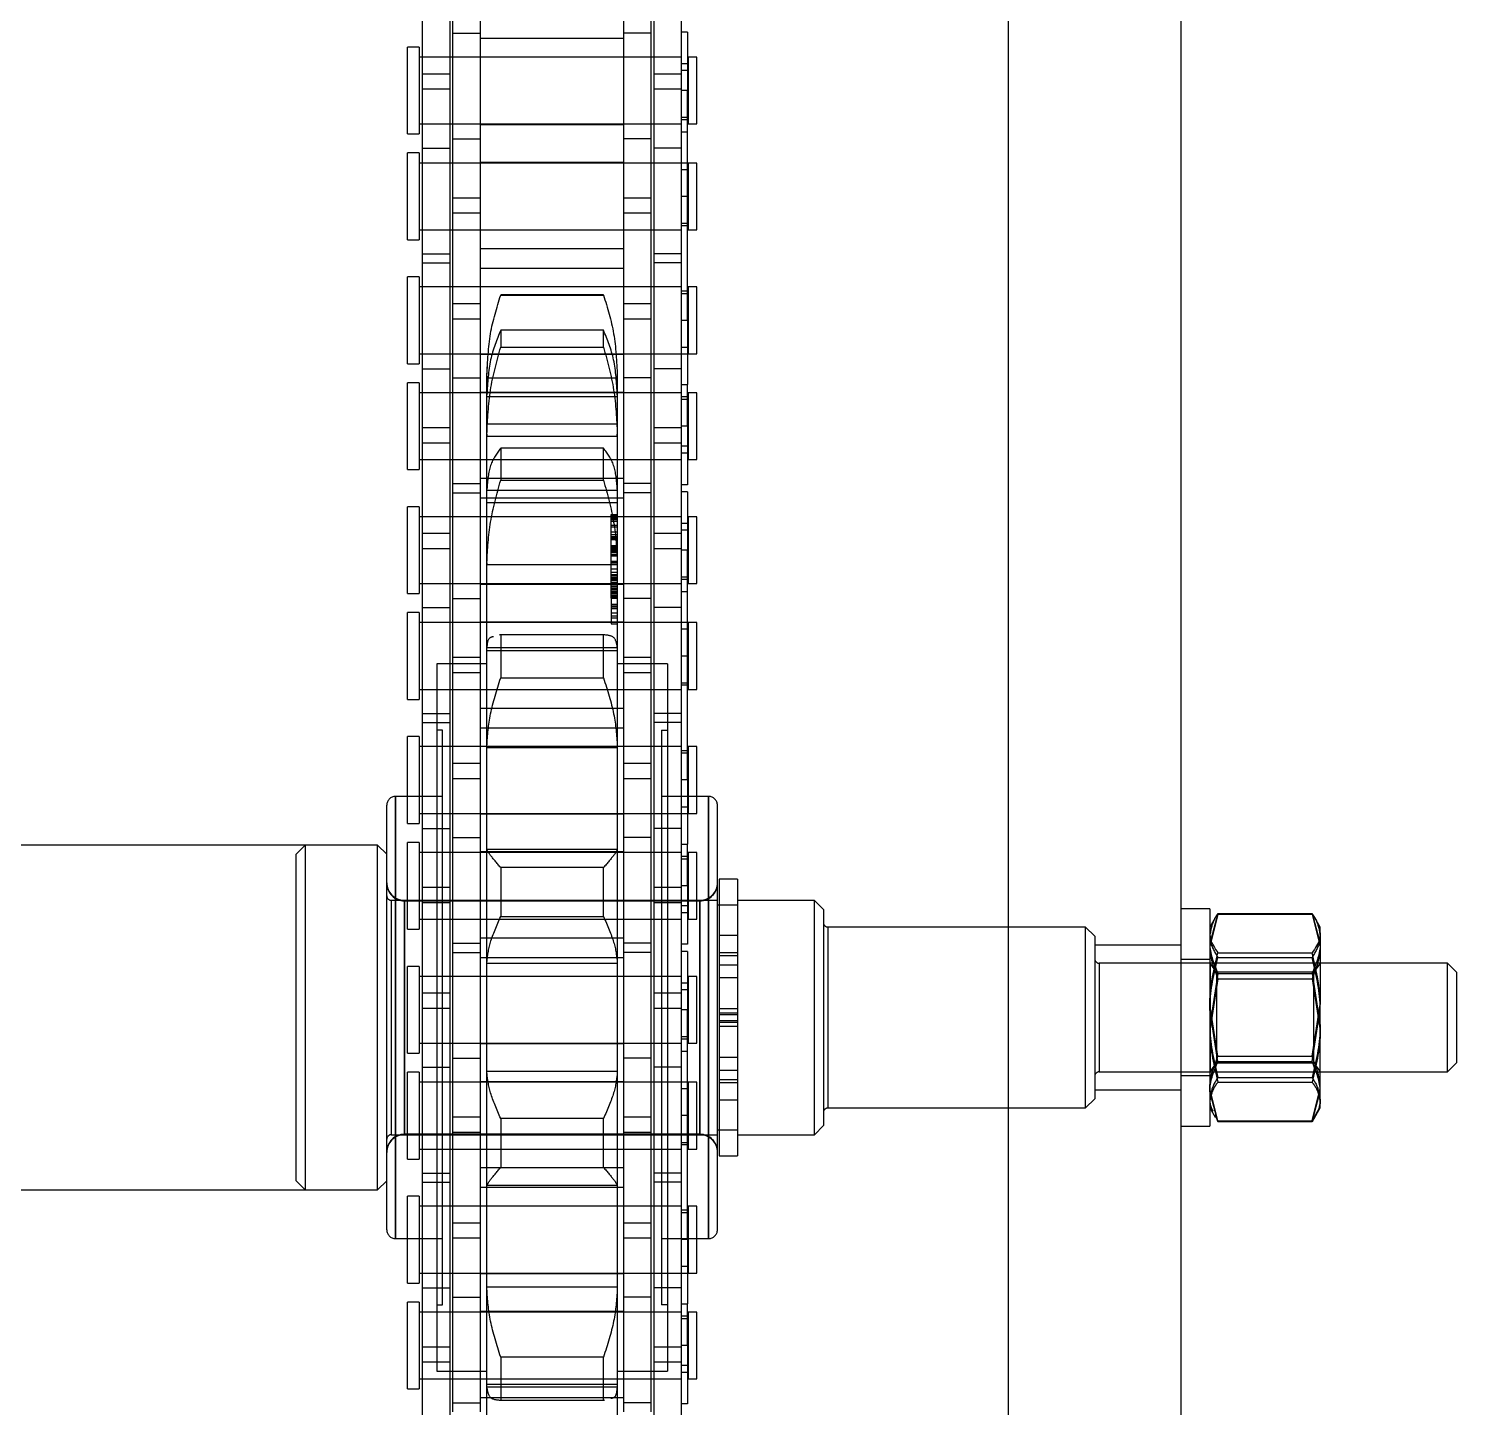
# Model space of a CAD drawing. Header units: metres. Extents: x 0 to 63075, y 0 to 44550.
# Drawn here: x 14120.5 to 14199.5, y 28390.5 to 28466.7 of the extents above; entities that cross this region are included whole.
import ezdxf

# ---------------------------------------------------------------- set-up
doc = ezdxf.new("R2010")
doc.units = ezdxf.units.M
doc.header["$LTSCALE"] = 75
doc.linetypes.add('HIDDEN2', pattern=[4.7625, 3.175, -1.5875])
for name, color, linetype in [('SDM', 7, 'Continuous'), ('SL4', 4, 'Continuous'), ('ST1', 7, 'HIDDEN2')]:
    doc.layers.add(name, color=color, linetype=linetype)

# ---------------------------------------------------------------- blocks, each defined once
blk = doc.blocks.new('A$Cb6dca9d5')
at = {"layer": 'SL4'}
for p, q in [((328.24, 1009.762), (328.24, 2334.737)), ((337.765, 2334.737), (337.765, 1009.762)), ((339.365, 1678.25), (337.765, 1678.25)), ((339.365, 1678.25), (339.365, 1677.821)), ((339.365, 1677.821), (339.365, 1666.25)), ((339.587, 1677.635), (339.365, 1677.25)), ((339.661, 1677.763), (339.587, 1677.635)), ((339.812, 1678.001), (345.018, 1678.001)), ((339.812, 1677.964), (345.018, 1677.964)), ((345.243, 1677.635), (345.169, 1677.763)), ((345.465, 1677.25), (345.243, 1677.635)), ((345.465, 1676.893), (345.465, 1677.25)), ((345.465, 1676.893), (345.465, 1672.964)), ((339.812, 1675.821), (345.018, 1675.821)), ((352.5, 1675.25), (345.465, 1675.25)), ((353, 1674.75), (352.5, 1675.25)), ((352.5, 1669.25), (352.5, 1675.25)), ((353, 1674.75), (353, 1669.75)), ((339.812, 1670.107), (339.365, 1672.964)), ((345.018, 1670.107), (345.465, 1672.964)), ((345.465, 1668.321), (345.465, 1672.964)), ((339.812, 1670.107), (345.018, 1670.107)), ((352.5, 1669.25), (353, 1669.75)), ((345.465, 1669.25), (352.5, 1669.25)), ((339.812, 1666.536), (339.365, 1668.321)), ((345.018, 1666.536), (345.465, 1668.321)), ((345.465, 1667.25), (345.465, 1668.321)), ((339.365, 1667.25), (339.587, 1666.865)), ((339.63, 1666.881), (339.812, 1666.536)), ((345.2, 1666.881), (345.018, 1666.536)), ((345.243, 1666.865), (345.465, 1667.25)), ((337.765, 1666.25), (339.365, 1666.25)), ((339.812, 1666.536), (345.018, 1666.536)), ((339.812, 1666.499), (345.018, 1666.499))]:
    blk.add_line(p, q, dxfattribs=at)
for points, knots in [([(339.812, 1677.964), (339.735, 1677.875), (339.639, 1677.762), (339.606, 1677.645), (339.599, 1677.621)], [0, 0, 0, 0, 0.793753, 1, 1, 1, 1]), ([(345.018, 1677.964), (345.086, 1677.874), (345.348, 1677.525), (345.415, 1677.162), (345.465, 1676.893)], [0, 0, 0, 0, 0.257551, 1, 1, 1, 1]), ([(339.365, 1676.893), (339.372, 1676.795), (339.396, 1676.433), (339.636, 1676.08), (339.812, 1675.821)], [0, 0, 0, 0, 0.268634, 1, 1, 1, 1]), ([(345.465, 1676.893), (345.458, 1676.795), (345.434, 1676.433), (345.194, 1676.08), (345.018, 1675.821)], [0, 0, 0, 0, 0.268634, 1, 1, 1, 1]), ([(339.365, 1672.964), (339.365, 1673.032), (339.372, 1673.997), (339.6, 1674.942), (339.812, 1675.821)], [0, 0, 0, 0, 0.070201, 1, 1, 1, 1]), ([(345.465, 1672.964), (345.465, 1673.032), (345.458, 1673.997), (345.23, 1674.942), (345.018, 1675.821)], [0, 0, 0, 0, 0.070201, 1, 1, 1, 1]), ([(339.365, 1668.321), (339.365, 1668.364), (339.372, 1668.967), (339.6, 1669.558), (339.812, 1670.107)], [0, 0, 0, 0, 0.070201, 1, 1, 1, 1]), ([(345.465, 1668.321), (345.465, 1668.364), (345.458, 1668.967), (345.23, 1669.558), (345.018, 1670.107)], [0, 0, 0, 0, 0.070201, 1, 1, 1, 1])]:
    blk.add_open_spline(points, degree=3, knots=knots, dxfattribs=at)
at = {"layer": 'ST1'}
for p, q in [((328.24, 1009.762), (328.24, 2334.737)), ((333.003, 2334.737), (333.003, 1009.762)), ((297.515, 1726.651), (297.515, 1733.001)), ((299.035, 1726.651), (299.035, 1733.001)), ((306.965, 1726.651), (306.965, 1733.001)), ((308.485, 1726.651), (308.485, 1733.001)), ((295.843, 1720.301), (295.843, 1729.396)), ((297.363, 1720.301), (297.363, 1729.396)), ((308.637, 1720.301), (308.637, 1729.396)), ((310.157, 1720.301), (310.157, 1729.396)), ((297.515, 1726.651), (299.035, 1726.651)), ((297.515, 1717.556), (297.515, 1726.651)), ((299.035, 1717.556), (299.035, 1726.651)), ((308.485, 1726.651), (306.965, 1726.651)), ((306.965, 1717.556), (306.965, 1726.651)), ((308.485, 1717.556), (308.485, 1726.651)), ((310.489, 1726.707), (310.157, 1726.707)), ((310.489, 1726.707), (310.489, 1723.476)), ((295, 1721.078), (295, 1725.875)), ((295.659, 1725.875), (295, 1725.875)), ((295.659, 1725.875), (295.659, 1721.078)), ((299.035, 1726.368), (306.965, 1726.368)), ((310.157, 1725.321), (295.659, 1725.321)), ((297.363, 1725.321), (295.843, 1725.321)), ((299.035, 1725.321), (297.515, 1725.321)), ((306.965, 1725.321), (299.035, 1725.321)), ((308.485, 1725.321), (306.965, 1725.321)), ((310.157, 1725.321), (308.637, 1725.321)), ((310.526, 1725.321), (310.526, 1721.631)), ((311, 1725.321), (310.526, 1725.321)), ((311, 1721.631), (311, 1725.321)), ((295.843, 1724.408), (297.363, 1724.408)), ((308.637, 1724.408), (310.157, 1724.408)), ((310.526, 1724.952), (310.157, 1724.952)), ((310.489, 1724.583), (310.157, 1724.583)), ((297.363, 1723.548), (295.843, 1723.548)), ((310.157, 1723.548), (308.637, 1723.548)), ((310.489, 1723.476), (310.157, 1723.476)), ((310.489, 1710.776), (310.489, 1723.476)), ((310.157, 1722), (310.526, 1722)), ((310.489, 1721.857), (310.157, 1721.857)), ((295, 1721.078), (295.659, 1721.078)), ((295.659, 1721.631), (310.157, 1721.631)), ((295.843, 1721.631), (297.363, 1721.631)), ((297.515, 1721.631), (299.035, 1721.631)), ((299.035, 1721.631), (306.965, 1721.631)), ((306.965, 1721.588), (299.035, 1721.588)), ((306.965, 1721.631), (308.485, 1721.631)), ((308.637, 1721.631), (310.157, 1721.631)), ((310.489, 1721.18), (310.157, 1721.18)), ((310.526, 1721.631), (311, 1721.631)), ((295.843, 1720.301), (297.363, 1720.301)), ((295.843, 1713.951), (295.843, 1720.301)), ((297.363, 1713.951), (297.363, 1720.301)), ((297.515, 1720.803), (299.035, 1720.803)), ((308.485, 1720.803), (306.965, 1720.803)), ((310.157, 1720.301), (308.637, 1720.301)), ((308.637, 1713.951), (308.637, 1720.301)), ((310.157, 1713.951), (310.157, 1720.301)), ((295, 1715.23), (295, 1720.027)), ((295.659, 1720.027), (295, 1720.027)), ((295.659, 1720.027), (295.659, 1715.23)), ((310.157, 1719.473), (295.659, 1719.473)), ((297.363, 1719.473), (295.843, 1719.473)), ((299.035, 1719.473), (297.515, 1719.473)), ((299.035, 1719.516), (306.965, 1719.516)), ((306.965, 1719.473), (299.035, 1719.473)), ((308.485, 1719.473), (306.965, 1719.473)), ((310.489, 1719.473), (308.637, 1719.473)), ((310.526, 1719.473), (310.526, 1715.783)), ((311, 1719.473), (310.526, 1719.473)), ((311, 1715.783), (311, 1719.473)), ((310.526, 1719.104), (310.157, 1719.104)), ((297.515, 1716.696), (297.515, 1717.556)), ((297.515, 1717.556), (299.035, 1717.556)), ((299.035, 1716.696), (299.035, 1717.556)), ((306.965, 1716.696), (306.965, 1717.556)), ((306.965, 1717.556), (308.485, 1717.556)), ((308.485, 1716.696), (308.485, 1717.556)), ((310.489, 1717.628), (310.157, 1717.628)), ((297.515, 1707.601), (297.515, 1716.696)), ((299.035, 1716.696), (297.515, 1716.696)), ((299.035, 1707.601), (299.035, 1716.696)), ((306.965, 1707.601), (306.965, 1716.696)), ((308.485, 1716.696), (306.965, 1716.696)), ((308.485, 1707.601), (308.485, 1716.696)), ((295.659, 1715.783), (310.157, 1715.783)), ((295.843, 1715.783), (297.363, 1715.783)), ((297.515, 1715.783), (299.035, 1715.783)), ((299.035, 1715.783), (306.965, 1715.783)), ((306.965, 1715.783), (308.485, 1715.783)), ((308.637, 1715.783), (310.157, 1715.783)), ((310.157, 1716.152), (310.526, 1716.152)), ((310.489, 1716.009), (310.157, 1716.009)), ((310.526, 1715.783), (311, 1715.783)), ((295, 1715.23), (295.659, 1715.23)), ((306.965, 1714.736), (299.035, 1714.736)), ((295.843, 1714.453), (297.363, 1714.453)), ((295.843, 1713.951), (297.363, 1713.951)), ((295.843, 1704.856), (295.843, 1713.951)), ((297.363, 1704.856), (297.363, 1713.951)), ((310.157, 1714.453), (308.637, 1714.453)), ((310.157, 1713.951), (308.637, 1713.951)), ((308.637, 1704.856), (308.637, 1713.951)), ((310.157, 1704.856), (310.157, 1713.951)), ((295, 1708.378), (295, 1713.175)), ((295.659, 1713.175), (295, 1713.175)), ((295.659, 1713.175), (295.659, 1708.378)), ((299.035, 1713.668), (306.965, 1713.668)), ((310.157, 1712.621), (295.659, 1712.621)), ((297.363, 1712.621), (295.843, 1712.621)), ((299.035, 1712.621), (297.515, 1712.621)), ((306.965, 1712.621), (299.035, 1712.621)), ((308.485, 1712.621), (306.965, 1712.621)), ((310.157, 1712.621), (308.637, 1712.621)), ((310.489, 1712.395), (310.157, 1712.395)), ((310.526, 1712.621), (310.526, 1708.931)), ((311, 1712.621), (310.526, 1712.621)), ((311, 1708.931), (311, 1712.621)), ((297.515, 1711.708), (299.035, 1711.708)), ((300.157, 1712.19), (300.157, 1712.166)), ((305.843, 1712.19), (300.157, 1712.19)), ((300.157, 1712.166), (305.843, 1712.166)), ((305.843, 1712.166), (305.843, 1712.19)), ((306.965, 1711.708), (308.485, 1711.708)), ((310.526, 1712.252), (310.157, 1712.252)), ((299.035, 1710.848), (297.515, 1710.848)), ((308.485, 1710.848), (306.965, 1710.848)), ((310.489, 1710.776), (310.157, 1710.776)), ((310.489, 1710.776), (310.489, 1707.224)), ((300.157, 1710.228), (300.157, 1709.29)), ((305.843, 1710.228), (300.157, 1710.228)), ((305.843, 1709.29), (305.843, 1710.228)), ((300.157, 1709.29), (305.843, 1709.29)), ((310.157, 1709.3), (310.526, 1709.3)), ((295.659, 1708.931), (310.157, 1708.931)), ((295.843, 1708.931), (297.363, 1708.931)), ((297.515, 1708.931), (299.035, 1708.931)), ((299.035, 1708.931), (306.965, 1708.931)), ((306.965, 1708.888), (299.035, 1708.888)), ((306.965, 1708.931), (308.485, 1708.931)), ((308.637, 1708.931), (310.489, 1708.931)), ((310.526, 1708.931), (311, 1708.931)), ((295, 1708.378), (295.659, 1708.378)), ((295.843, 1708.103), (297.363, 1708.103)), ((297.515, 1707.601), (299.035, 1707.601)), ((297.515, 1701.251), (297.515, 1707.601)), ((299.035, 1701.251), (299.035, 1707.601)), ((299.405, 1708.354), (299.395, 1707.857)), ((299.395, 1707.717), (299.395, 1707.857)), ((299.395, 1707.59), (299.395, 1707.717)), ((299.395, 1707.717), (299.395, 1707.59)), ((306.605, 1707.857), (306.605, 1707.717)), ((306.605, 1707.717), (306.605, 1707.59)), ((306.605, 1707.59), (306.605, 1707.717)), ((308.485, 1707.601), (306.965, 1707.601)), ((306.965, 1701.251), (306.965, 1707.601)), ((308.485, 1701.251), (308.485, 1707.601)), ((310.157, 1708.103), (308.637, 1708.103)), ((295, 1702.53), (295, 1707.327)), ((295.659, 1707.327), (295, 1707.327)), ((295.659, 1707.327), (295.659, 1702.53)), ((299.035, 1706.816), (306.965, 1706.816)), ((306.605, 1707.59), (299.395, 1707.59)), ((299.395, 1706.66), (299.395, 1707.59)), ((306.605, 1707.59), (306.605, 1706.66)), ((310.157, 1707.224), (310.489, 1707.224)), ((310.489, 1704.928), (310.489, 1707.224)), ((310.157, 1706.773), (295.659, 1706.773)), ((297.363, 1706.773), (295.843, 1706.773)), ((299.035, 1706.773), (297.515, 1706.773)), ((306.965, 1706.773), (299.035, 1706.773)), ((299.395, 1704.495), (299.395, 1706.66)), ((306.605, 1706.551), (299.395, 1706.551)), ((306.605, 1706.66), (306.605, 1704.495)), ((308.485, 1706.773), (306.965, 1706.773)), ((310.157, 1706.773), (308.637, 1706.773)), ((310.489, 1706.547), (310.157, 1706.547)), ((310.526, 1706.404), (310.157, 1706.404)), ((310.526, 1706.773), (310.526, 1703.083)), ((311, 1706.773), (310.526, 1706.773)), ((311, 1703.083), (311, 1706.773)), ((295.843, 1703.996), (295.843, 1704.856)), ((295.843, 1704.856), (297.363, 1704.856)), ((297.363, 1703.996), (297.363, 1704.856)), ((299.395, 1705.053), (306.605, 1705.053)), ((299.395, 1704.367), (299.395, 1704.495)), ((299.395, 1704.495), (299.395, 1704.367)), ((306.605, 1704.495), (306.605, 1704.367)), ((306.605, 1704.367), (306.605, 1704.495)), ((308.637, 1703.996), (308.637, 1704.856)), ((308.637, 1704.856), (310.157, 1704.856)), ((310.489, 1704.928), (310.157, 1704.928)), ((310.157, 1703.996), (310.157, 1704.856)), ((310.489, 1704.928), (310.489, 1701.697)), ((295.843, 1694.901), (295.843, 1703.996)), ((297.363, 1703.996), (295.843, 1703.996)), ((297.363, 1694.901), (297.363, 1703.996)), ((306.605, 1704.367), (299.395, 1704.367)), ((299.395, 1701.453), (299.395, 1704.367)), ((300.157, 1703.709), (300.157, 1701.946)), ((305.843, 1703.709), (300.157, 1703.709)), ((305.843, 1701.946), (305.843, 1703.709)), ((306.605, 1704.367), (306.605, 1701.453)), ((308.637, 1694.901), (308.637, 1703.996)), ((310.157, 1703.996), (308.637, 1703.996)), ((310.157, 1694.901), (310.157, 1703.996)), ((310.489, 1703.821), (310.157, 1703.821)), ((295.659, 1703.083), (310.157, 1703.083)), ((295.843, 1703.083), (297.363, 1703.083)), ((297.515, 1703.083), (299.035, 1703.083)), ((299.035, 1703.083), (306.965, 1703.083)), ((306.965, 1703.083), (308.485, 1703.083)), ((308.637, 1703.083), (310.157, 1703.083)), ((310.157, 1703.452), (310.526, 1703.452)), ((310.526, 1703.083), (311, 1703.083)), ((295, 1702.53), (295.659, 1702.53)), ((297.515, 1701.753), (299.035, 1701.753)), ((306.965, 1702.036), (299.035, 1702.036)), ((299.395, 1697.385), (299.395, 1701.453)), ((306.605, 1701.375), (299.395, 1701.375)), ((300.157, 1701.946), (305.843, 1701.946)), ((306.605, 1701.453), (306.605, 1697.385)), ((308.485, 1701.753), (306.965, 1701.753)), ((310.489, 1701.697), (310.157, 1701.697)), ((310.489, 1701.307), (310.157, 1701.307)), ((310.489, 1701.307), (310.489, 1698.076)), ((297.515, 1701.251), (299.035, 1701.251)), ((297.515, 1692.156), (297.515, 1701.251)), ((299.035, 1692.156), (299.035, 1701.251)), ((299.035, 1700.968), (306.965, 1700.968)), ((299.395, 1700.706), (306.605, 1700.706)), ((308.485, 1701.251), (306.965, 1701.251)), ((306.965, 1692.156), (306.965, 1701.251)), ((308.485, 1692.156), (308.485, 1701.251)), ((295, 1695.678), (295, 1700.475)), ((295.659, 1700.475), (295, 1700.475)), ((295.659, 1700.475), (295.659, 1695.678)), ((310.157, 1699.921), (295.659, 1699.921)), ((297.363, 1699.921), (295.843, 1699.921)), ((299.035, 1699.921), (297.515, 1699.921)), ((306.965, 1699.921), (299.035, 1699.921)), ((306.27, 1700.019), (306.27, 1700.054)), ((306.27, 1700.054), (306.605, 1700.054)), ((306.27, 1700.039), (306.605, 1700.039)), ((306.27, 1699.812), (306.27, 1700.019)), ((306.27, 1700.019), (306.605, 1700.019)), ((306.27, 1700.009), (306.605, 1700.009)), ((306.27, 1699.892), (306.605, 1699.892)), ((306.27, 1699.854), (306.605, 1699.854)), ((306.27, 1699.776), (306.27, 1699.812)), ((306.27, 1699.812), (306.605, 1699.812)), ((306.27, 1699.776), (306.605, 1699.776)), ((306.27, 1699.451), (306.27, 1699.776)), ((308.485, 1699.921), (306.965, 1699.921)), ((310.157, 1699.921), (308.637, 1699.921)), ((310.526, 1699.921), (310.526, 1696.231)), ((311, 1699.921), (310.526, 1699.921)), ((311, 1696.231), (311, 1699.921)), ((295.843, 1699.008), (297.363, 1699.008)), ((306.27, 1699.685), (306.605, 1699.685)), ((306.27, 1699.367), (306.27, 1699.451)), ((306.27, 1699.451), (306.605, 1699.451)), ((306.27, 1699.085), (306.27, 1699.367)), ((306.27, 1699.367), (306.605, 1699.367)), ((306.27, 1698.237), (306.27, 1699.085)), ((306.27, 1699.085), (306.605, 1699.085)), ((306.27, 1698.948), (306.605, 1698.948)), ((308.637, 1699.008), (310.157, 1699.008)), ((310.526, 1699.552), (310.157, 1699.552)), ((310.489, 1699.183), (310.157, 1699.183)), ((297.363, 1698.148), (295.843, 1698.148)), ((306.27, 1698.827), (306.605, 1698.827)), ((306.27, 1698.779), (306.605, 1698.779)), ((306.27, 1698.741), (306.605, 1698.741)), ((306.27, 1698.695), (306.605, 1698.695)), ((306.27, 1698.668), (306.605, 1698.668)), ((306.27, 1698.333), (306.605, 1698.333)), ((306.27, 1698.31), (306.605, 1698.31)), ((306.27, 1697.847), (306.27, 1698.237)), ((306.27, 1698.237), (306.605, 1698.237)), ((306.27, 1698.23), (306.605, 1698.23)), ((306.27, 1698.209), (306.605, 1698.209)), ((306.27, 1698.192), (306.605, 1698.192)), ((306.27, 1698.137), (306.605, 1698.137)), ((310.157, 1698.148), (308.637, 1698.148)), ((299.395, 1697.269), (299.395, 1697.385)), ((299.395, 1697.385), (299.395, 1697.269)), ((306.27, 1698.083), (306.605, 1698.083)), ((306.27, 1698.003), (306.605, 1698.003)), ((306.27, 1697.957), (306.605, 1697.957)), ((306.27, 1697.847), (306.605, 1697.847)), ((306.27, 1695.418), (306.27, 1697.847)), ((306.27, 1697.829), (306.605, 1697.829)), ((306.27, 1697.808), (306.605, 1697.808)), ((306.27, 1697.767), (306.605, 1697.767)), ((306.27, 1697.467), (306.605, 1697.467)), ((306.27, 1697.406), (306.605, 1697.406)), ((306.605, 1697.358), (306.27, 1697.358)), ((306.605, 1697.385), (306.605, 1697.269)), ((310.489, 1698.076), (310.157, 1698.076)), ((310.489, 1685.376), (310.489, 1698.076)), ((306.605, 1697.269), (299.395, 1697.269)), ((299.395, 1692.724), (299.395, 1697.269)), ((306.605, 1697.023), (306.27, 1697.023)), ((306.27, 1696.864), (306.605, 1696.864)), ((306.27, 1696.73), (306.605, 1696.73)), ((306.27, 1696.722), (306.605, 1696.722)), ((306.27, 1696.703), (306.605, 1696.703)), ((306.27, 1696.687), (306.605, 1696.687)), ((306.27, 1696.673), (306.605, 1696.673)), ((306.27, 1696.585), (306.605, 1696.585)), ((306.27, 1696.581), (306.605, 1696.581)), ((306.27, 1696.556), (306.605, 1696.556)), ((306.27, 1696.552), (306.605, 1696.552)), ((306.605, 1697.269), (306.605, 1692.724)), ((310.157, 1696.6), (310.526, 1696.6)), ((295.659, 1696.231), (310.157, 1696.231)), ((295.843, 1696.231), (297.363, 1696.231)), ((297.515, 1696.231), (299.035, 1696.231)), ((299.035, 1696.231), (306.965, 1696.231)), ((306.965, 1696.188), (299.035, 1696.188)), ((306.27, 1696.518), (306.605, 1696.518)), ((306.27, 1696.479), (306.605, 1696.479)), ((306.27, 1696.446), (306.605, 1696.446)), ((306.27, 1696.444), (306.605, 1696.444)), ((306.27, 1696.411), (306.605, 1696.411)), ((306.27, 1696.308), (306.605, 1696.308)), ((306.27, 1696.259), (306.605, 1696.259)), ((306.27, 1696.179), (306.605, 1696.179)), ((306.27, 1696.095), (306.605, 1696.095)), ((306.27, 1696.002), (306.605, 1696.002)), ((306.27, 1695.934), (306.605, 1695.934)), ((306.27, 1695.926), (306.605, 1695.926)), ((306.27, 1695.906), (306.605, 1695.906)), ((306.27, 1695.813), (306.605, 1695.813)), ((306.27, 1695.8), (306.605, 1695.8)), ((306.27, 1695.792), (306.605, 1695.792)), ((306.27, 1695.789), (306.605, 1695.789)), ((306.965, 1696.231), (308.485, 1696.231)), ((308.637, 1696.231), (310.157, 1696.231)), ((310.489, 1696.457), (310.157, 1696.457)), ((310.489, 1695.78), (310.157, 1695.78)), ((310.526, 1696.231), (311, 1696.231)), ((295, 1695.678), (295.659, 1695.678)), ((297.515, 1695.403), (299.035, 1695.403)), ((306.27, 1695.715), (306.605, 1695.715)), ((306.27, 1695.684), (306.605, 1695.684)), ((306.27, 1695.676), (306.605, 1695.676)), ((306.27, 1695.599), (306.605, 1695.599)), ((306.27, 1695.542), (306.605, 1695.542)), ((306.27, 1695.541), (306.605, 1695.541)), ((306.27, 1695.528), (306.605, 1695.528)), ((306.27, 1695.477), (306.605, 1695.477)), ((306.27, 1695.477), (306.605, 1695.477)), ((306.27, 1695.418), (306.605, 1695.418)), ((306.27, 1695.418), (306.27, 1695.003)), ((306.27, 1695.095), (306.605, 1695.095)), ((306.27, 1695.003), (306.605, 1695.003)), ((306.27, 1695.003), (306.27, 1694.851)), ((308.485, 1695.403), (306.965, 1695.403)), ((295, 1689.83), (295, 1694.627)), ((295.659, 1694.627), (295, 1694.627)), ((295.659, 1694.627), (295.659, 1689.83)), ((295.843, 1694.901), (297.363, 1694.901)), ((295.843, 1688.551), (295.843, 1694.901)), ((297.363, 1688.551), (297.363, 1694.901)), ((306.27, 1694.954), (306.605, 1694.954)), ((306.27, 1694.851), (306.605, 1694.851)), ((306.27, 1694.851), (306.27, 1694.011)), ((306.27, 1694.619), (306.605, 1694.619)), ((306.27, 1694.449), (306.605, 1694.449)), ((306.27, 1694.346), (306.605, 1694.346)), ((310.157, 1694.901), (308.637, 1694.901)), ((308.637, 1688.551), (308.637, 1694.901)), ((310.157, 1688.551), (310.157, 1694.901)), ((310.157, 1694.073), (295.659, 1694.073)), ((297.363, 1694.073), (295.843, 1694.073)), ((299.035, 1694.073), (297.515, 1694.073)), ((299.035, 1694.116), (306.965, 1694.116)), ((306.965, 1694.073), (299.035, 1694.073)), ((305.901, 1693.398), (300.099, 1693.398)), ((300.157, 1693.396), (300.099, 1693.381)), ((300.157, 1693.396), (300.157, 1691.02)), ((305.843, 1693.396), (300.157, 1693.396)), ((305.843, 1691.02), (305.843, 1693.396)), ((306.27, 1694.011), (306.605, 1694.011)), ((308.485, 1694.073), (306.965, 1694.073)), ((310.489, 1694.073), (308.637, 1694.073)), ((310.526, 1693.704), (310.157, 1693.704)), ((310.526, 1694.073), (310.526, 1690.383)), ((311, 1694.073), (310.526, 1694.073)), ((311, 1690.383), (311, 1694.073)), ((299.395, 1687.242), (299.395, 1692.724)), ((306.605, 1692.686), (299.395, 1692.686)), ((306.605, 1692.724), (306.605, 1687.242)), ((297.515, 1691.296), (297.515, 1692.156)), ((297.515, 1692.156), (299.035, 1692.156)), ((299.035, 1691.296), (299.035, 1692.156)), ((299.395, 1692.536), (306.605, 1692.536)), ((306.965, 1691.296), (306.965, 1692.156)), ((306.965, 1692.156), (308.485, 1692.156)), ((308.485, 1691.296), (308.485, 1692.156)), ((310.489, 1692.228), (310.157, 1692.228)), ((299.395, 1691.794), (296.625, 1691.794)), ((296.625, 1691.794), (296.625, 1652.706)), ((297.515, 1682.201), (297.515, 1691.296)), ((299.035, 1691.296), (297.515, 1691.296)), ((299.035, 1682.201), (299.035, 1691.296)), ((309.375, 1691.794), (306.605, 1691.794)), ((306.965, 1682.201), (306.965, 1691.296)), ((308.485, 1691.296), (306.965, 1691.296)), ((308.485, 1682.201), (308.485, 1691.296)), ((309.375, 1691.794), (309.375, 1652.706)), ((295.659, 1690.383), (310.157, 1690.383)), ((295.843, 1690.383), (297.363, 1690.383)), ((297.515, 1690.383), (299.035, 1690.383)), ((299.035, 1690.383), (306.965, 1690.383)), ((300.157, 1691.02), (305.843, 1691.02)), ((306.965, 1690.383), (308.485, 1690.383)), ((308.637, 1690.383), (310.157, 1690.383)), ((310.157, 1690.752), (310.526, 1690.752)), ((310.489, 1690.609), (310.157, 1690.609)), ((310.526, 1690.383), (311, 1690.383)), ((295, 1689.83), (295.659, 1689.83)), ((295.843, 1689.053), (297.363, 1689.053)), ((306.965, 1689.336), (299.035, 1689.336)), ((310.157, 1689.053), (308.637, 1689.053)), ((295.843, 1688.551), (297.363, 1688.551)), ((295.843, 1679.456), (295.843, 1688.551)), ((296.944, 1688.129), (296.625, 1688.129)), ((296.944, 1656.37), (296.944, 1688.129)), ((297.363, 1679.456), (297.363, 1688.551)), ((299.035, 1688.268), (306.965, 1688.268)), ((310.157, 1688.551), (308.637, 1688.551)), ((308.637, 1679.456), (308.637, 1688.551)), ((309.056, 1688.129), (309.375, 1688.129)), ((309.056, 1688.129), (309.056, 1656.37)), ((310.157, 1679.456), (310.157, 1688.551)), ((295, 1682.978), (295, 1687.775)), ((295.659, 1687.775), (295, 1687.775)), ((295.659, 1687.775), (295.659, 1682.978)), ((310.157, 1687.221), (295.659, 1687.221)), ((297.363, 1687.221), (295.843, 1687.221)), ((299.035, 1687.221), (297.515, 1687.221)), ((306.965, 1687.221), (299.035, 1687.221)), ((299.395, 1687.154), (299.395, 1687.242)), ((306.605, 1687.154), (299.395, 1687.154)), ((299.395, 1681.532), (299.395, 1687.154)), ((306.605, 1687.242), (306.605, 1687.154)), ((306.605, 1687.154), (306.605, 1681.532)), ((308.485, 1687.221), (306.965, 1687.221)), ((310.157, 1687.221), (308.637, 1687.221)), ((310.526, 1687.221), (310.526, 1683.531)), ((311, 1687.221), (310.526, 1687.221)), ((311, 1683.531), (311, 1687.221)), ((297.515, 1686.308), (299.035, 1686.308)), ((306.965, 1686.308), (308.485, 1686.308)), ((310.489, 1686.995), (310.157, 1686.995)), ((310.526, 1686.852), (310.157, 1686.852)), ((299.035, 1685.448), (297.515, 1685.448)), ((308.485, 1685.448), (306.965, 1685.448)), ((310.489, 1685.376), (310.157, 1685.376)), ((310.489, 1685.376), (310.489, 1681.824)), ((293.855, 1660.524), (293.855, 1683.976)), ((294.344, 1660.035), (294.344, 1684.465)), ((296.944, 1684.465), (294.344, 1684.465)), ((294.344, 1684.465), (294.344, 1660.035)), ((311.656, 1684.465), (309.056, 1684.465)), ((311.656, 1660.035), (311.656, 1684.465)), ((311.656, 1684.465), (311.656, 1660.035)), ((312.145, 1660.524), (312.145, 1683.976)), ((295.659, 1683.531), (310.157, 1683.531)), ((295.843, 1683.531), (297.363, 1683.531)), ((297.515, 1683.531), (299.035, 1683.531)), ((299.035, 1683.531), (306.965, 1683.531)), ((306.965, 1683.488), (299.035, 1683.488)), ((306.965, 1683.531), (308.485, 1683.531)), ((308.637, 1683.531), (310.489, 1683.531)), ((310.157, 1683.9), (310.526, 1683.9)), ((310.526, 1683.531), (311, 1683.531)), ((295, 1682.978), (295.659, 1682.978)), ((295.843, 1682.703), (297.363, 1682.703)), ((310.157, 1682.703), (308.637, 1682.703)), ((289.355, 1681.775), (262.765, 1681.775)), ((289.355, 1681.775), (288.855, 1681.275)), ((289.355, 1681.775), (289.355, 1662.725)), ((293.355, 1681.775), (289.355, 1681.775)), ((293.355, 1662.725), (293.355, 1681.775)), ((293.855, 1681.275), (293.355, 1681.775)), ((295, 1677.13), (295, 1681.927)), ((295.659, 1681.927), (295, 1681.927)), ((295.659, 1681.927), (295.659, 1677.13)), ((297.515, 1682.201), (299.035, 1682.201)), ((297.515, 1675.851), (297.515, 1682.201)), ((299.035, 1675.851), (299.035, 1682.201)), ((308.485, 1682.201), (306.965, 1682.201)), ((306.965, 1675.851), (306.965, 1682.201)), ((308.485, 1675.851), (308.485, 1682.201)), ((310.157, 1681.824), (310.489, 1681.824)), ((310.489, 1679.528), (310.489, 1681.824)), ((288.855, 1663.225), (288.855, 1681.275)), ((310.157, 1681.373), (295.659, 1681.373)), ((297.363, 1681.373), (295.843, 1681.373)), ((299.035, 1681.373), (297.515, 1681.373)), ((299.035, 1681.416), (306.965, 1681.416)), ((306.965, 1681.373), (299.035, 1681.373)), ((299.395, 1681.526), (299.395, 1681.532)), ((306.605, 1681.532), (299.395, 1681.532)), ((299.395, 1675.292), (299.395, 1681.526)), ((306.605, 1681.532), (306.605, 1681.526)), ((306.605, 1681.526), (306.605, 1675.292)), ((308.485, 1681.373), (306.965, 1681.373)), ((310.157, 1681.373), (308.637, 1681.373)), ((310.489, 1681.147), (310.157, 1681.147)), ((310.526, 1681.004), (310.157, 1681.004)), ((310.526, 1681.373), (310.526, 1677.683)), ((311, 1681.373), (310.526, 1681.373)), ((311, 1677.683), (311, 1681.373)), ((300.157, 1680.532), (300.157, 1677.831)), ((305.843, 1680.532), (300.157, 1680.532)), ((305.843, 1677.831), (305.843, 1680.532)), ((295.843, 1678.596), (295.843, 1679.456)), ((295.843, 1679.456), (297.363, 1679.456)), ((297.363, 1678.596), (297.363, 1679.456)), ((308.637, 1678.596), (308.637, 1679.456)), ((308.637, 1679.456), (310.157, 1679.456)), ((310.489, 1679.528), (310.157, 1679.528)), ((310.157, 1678.596), (310.157, 1679.456)), ((310.489, 1679.528), (310.489, 1676.297)), ((312.245, 1679.893), (312.245, 1664.607)), ((313.245, 1679.893), (312.245, 1679.893)), ((313.245, 1679.893), (313.245, 1664.607)), ((294.105, 1678.725), (294.105, 1665.775)), ((294.105, 1678.725), (294.105, 1665.775)), ((312.145, 1678.725), (294.105, 1678.725)), ((311.168, 1678.725), (294.832, 1678.725)), ((294.832, 1678.7), (294.832, 1665.8)), ((294.832, 1678.7), (311.168, 1678.7)), ((294.832, 1665.8), (294.832, 1678.7)), ((295.843, 1669.501), (295.843, 1678.596)), ((297.363, 1678.596), (295.843, 1678.596)), ((297.363, 1669.501), (297.363, 1678.596)), ((308.637, 1669.501), (308.637, 1678.596)), ((310.157, 1678.596), (308.637, 1678.596)), ((310.157, 1669.501), (310.157, 1678.596)), ((310.489, 1678.421), (310.157, 1678.421)), ((311.168, 1678.7), (311.168, 1665.8)), ((311.168, 1665.8), (311.168, 1678.7)), ((313.245, 1678.45), (312.145, 1678.45)), ((313.245, 1678.45), (312.245, 1678.45)), ((317.5, 1678.725), (313.245, 1678.725)), ((317.5, 1665.775), (317.5, 1678.725)), ((318, 1678.225), (317.5, 1678.725)), ((295.659, 1677.683), (310.157, 1677.683)), ((295.843, 1677.683), (297.363, 1677.683)), ((297.515, 1677.683), (299.035, 1677.683)), ((299.035, 1677.683), (306.965, 1677.683)), ((300.157, 1677.831), (305.843, 1677.831)), ((306.965, 1677.683), (308.485, 1677.683)), ((308.637, 1677.683), (310.157, 1677.683)), ((310.157, 1678.052), (310.526, 1678.052)), ((310.526, 1677.683), (311, 1677.683)), ((318, 1678.225), (318, 1666.275)), ((339.812, 1678.001), (339.365, 1676.341)), ((339.812, 1677.964), (339.365, 1676.179)), ((345.018, 1678.001), (345.465, 1676.341)), ((345.018, 1677.964), (345.465, 1676.179)), ((295, 1677.13), (295.659, 1677.13)), ((318.25, 1677.25), (318.25, 1667.297)), ((318.25, 1677.25), (318.25, 1667.297)), ((332.5, 1677.25), (318.25, 1677.25)), ((332.5, 1667.25), (332.5, 1677.25)), ((333, 1676.75), (332.5, 1677.25)), ((297.515, 1676.353), (299.035, 1676.353)), ((306.965, 1676.636), (299.035, 1676.636)), ((308.485, 1676.353), (306.965, 1676.353)), ((310.489, 1676.297), (310.157, 1676.297)), ((312.245, 1676.797), (313.245, 1676.797)), ((333, 1676.75), (333, 1667.75)), ((337.765, 1676.25), (333.003, 1676.25)), ((297.515, 1675.851), (299.035, 1675.851)), ((297.515, 1666.756), (297.515, 1675.851)), ((299.035, 1666.756), (299.035, 1675.851)), ((299.035, 1675.568), (306.965, 1675.568)), ((299.395, 1675.242), (299.395, 1675.292)), ((306.605, 1675.242), (299.395, 1675.242)), ((299.395, 1669.258), (299.395, 1675.242)), ((306.605, 1675.292), (306.605, 1675.242)), ((306.605, 1675.242), (306.605, 1669.258)), ((308.485, 1675.851), (306.965, 1675.851)), ((306.965, 1666.756), (306.965, 1675.851)), ((308.485, 1666.756), (308.485, 1675.851)), ((310.489, 1675.907), (310.157, 1675.907)), ((310.489, 1675.907), (310.489, 1672.676)), ((312.245, 1675.846), (313.245, 1675.846)), ((312.245, 1675.671), (313.245, 1675.671)), ((333.25, 1675.25), (333.25, 1669.25)), ((333.25, 1675.25), (333.25, 1669.25)), ((345.465, 1675.25), (333.25, 1675.25)), ((339.365, 1675.45), (337.765, 1675.45)), ((339.39, 1675.25), (339.365, 1675.25)), ((339.39, 1675.25), (339.39, 1675.036)), ((339.741, 1674.75), (339.39, 1675.25)), ((339.812, 1675.569), (345.018, 1675.569)), ((345.465, 1675.25), (345.115, 1674.75)), ((295, 1670.278), (295, 1675.075)), ((295.659, 1675.075), (295, 1675.075)), ((295.659, 1675.075), (295.659, 1670.278)), ((310.157, 1674.521), (295.659, 1674.521)), ((297.363, 1674.521), (295.843, 1674.521)), ((299.035, 1674.521), (297.515, 1674.521)), ((306.965, 1674.521), (299.035, 1674.521)), ((308.485, 1674.521), (306.965, 1674.521)), ((310.157, 1674.521), (308.637, 1674.521)), ((310.526, 1674.521), (310.526, 1670.831)), ((311, 1674.521), (310.526, 1674.521)), ((311, 1670.831), (311, 1674.521)), ((312.245, 1675.154), (313.245, 1675.154)), ((313.245, 1674.45), (312.245, 1674.45)), ((339.812, 1674.682), (339.365, 1671.806)), ((339.39, 1675.036), (339.39, 1669.25)), ((339.741, 1674.75), (339.741, 1669.75)), ((345.115, 1674.75), (339.741, 1674.75)), ((339.812, 1674.682), (345.018, 1674.682)), ((345.018, 1674.682), (345.465, 1671.806)), ((345.115, 1674.571), (345.115, 1674.75)), ((345.115, 1669.75), (345.115, 1674.571)), ((310.526, 1674.152), (310.157, 1674.152)), ((310.489, 1673.783), (310.157, 1673.783)), ((339.812, 1674.393), (339.365, 1671.536)), ((339.812, 1674.393), (345.018, 1674.393)), ((345.018, 1674.393), (345.465, 1671.536)), ((295.843, 1673.608), (297.363, 1673.608)), ((308.637, 1673.608), (310.157, 1673.608)), ((297.363, 1672.748), (295.843, 1672.748)), ((310.157, 1672.748), (308.637, 1672.748)), ((310.489, 1672.676), (310.157, 1672.676)), ((310.489, 1659.976), (310.489, 1672.676)), ((312.245, 1672.75), (313.245, 1672.75)), ((312.245, 1672.5), (313.245, 1672.5)), ((312.245, 1672.411), (313.245, 1672.411)), ((312.245, 1672.089), (313.245, 1672.089)), ((339.812, 1669.818), (339.365, 1672.694)), ((345.018, 1669.818), (345.465, 1672.694)), ((312.245, 1672), (313.245, 1672)), ((313.245, 1671.75), (312.245, 1671.75)), ((295.659, 1670.831), (310.157, 1670.831)), ((295.843, 1670.831), (297.363, 1670.831)), ((297.515, 1670.831), (299.035, 1670.831)), ((299.035, 1670.831), (306.965, 1670.831)), ((306.965, 1670.788), (299.035, 1670.788)), ((306.965, 1670.831), (308.485, 1670.831)), ((308.637, 1670.831), (310.157, 1670.831)), ((310.157, 1671.2), (310.526, 1671.2)), ((310.489, 1671.057), (310.157, 1671.057)), ((310.526, 1670.831), (311, 1670.831)), ((295, 1670.278), (295.659, 1670.278)), ((297.515, 1670.003), (299.035, 1670.003)), ((308.485, 1670.003), (306.965, 1670.003)), ((310.489, 1670.38), (310.157, 1670.38)), ((312.245, 1670.05), (313.245, 1670.05)), ((339.39, 1669.25), (339.741, 1669.75)), ((339.741, 1669.75), (345.115, 1669.75)), ((339.812, 1669.818), (345.018, 1669.818)), ((345.115, 1669.75), (345.465, 1669.25)), ((295, 1664.43), (295, 1669.227)), ((295.659, 1669.227), (295, 1669.227)), ((295.659, 1669.227), (295.659, 1664.43)), ((295.843, 1669.501), (297.363, 1669.501)), ((295.843, 1663.151), (295.843, 1669.501)), ((297.363, 1663.151), (297.363, 1669.501)), ((299.395, 1669.208), (299.395, 1669.258)), ((306.605, 1669.258), (299.395, 1669.258)), ((299.395, 1662.974), (299.395, 1669.208)), ((306.605, 1669.258), (306.605, 1669.208)), ((306.605, 1669.208), (306.605, 1662.974)), ((310.157, 1669.501), (308.637, 1669.501)), ((308.637, 1663.151), (308.637, 1669.501)), ((310.157, 1663.151), (310.157, 1669.501)), ((312.245, 1669.346), (313.245, 1669.346)), ((333.25, 1669.25), (345.465, 1669.25)), ((337.765, 1669.05), (339.365, 1669.05)), ((339.365, 1669.25), (339.39, 1669.25)), ((339.812, 1668.931), (345.018, 1668.931)), ((310.157, 1668.673), (295.659, 1668.673)), ((297.363, 1668.673), (295.843, 1668.673)), ((299.035, 1668.673), (297.515, 1668.673)), ((299.035, 1668.716), (306.965, 1668.716)), ((306.965, 1668.673), (299.035, 1668.673)), ((308.485, 1668.673), (306.965, 1668.673)), ((310.489, 1668.673), (308.637, 1668.673)), ((310.526, 1668.304), (310.157, 1668.304)), ((310.526, 1668.673), (310.526, 1664.983)), ((311, 1668.673), (310.526, 1668.673)), ((311, 1664.983), (311, 1668.673)), ((312.245, 1668.829), (313.245, 1668.829)), ((312.245, 1668.654), (313.245, 1668.654)), ((333.003, 1668.25), (337.765, 1668.25)), ((339.812, 1666.499), (339.365, 1668.159)), ((339.812, 1668.679), (345.018, 1668.679)), ((345.018, 1666.499), (345.465, 1668.159)), ((312.245, 1667.703), (313.245, 1667.703)), ((332.5, 1667.25), (333, 1667.75)), ((297.515, 1665.896), (297.515, 1666.756)), ((297.515, 1666.756), (299.035, 1666.756)), ((299.035, 1665.896), (299.035, 1666.756)), ((305.843, 1666.669), (300.157, 1666.669)), ((300.157, 1666.669), (300.157, 1663.968)), ((305.843, 1663.968), (305.843, 1666.669)), ((306.965, 1665.896), (306.965, 1666.756)), ((306.965, 1666.756), (308.485, 1666.756)), ((308.485, 1665.896), (308.485, 1666.756)), ((310.489, 1666.828), (310.157, 1666.828)), ((318.25, 1667.25), (332.5, 1667.25)), ((339.587, 1666.865), (339.661, 1666.737)), ((339.692, 1666.757), (339.812, 1666.499)), ((345.169, 1666.737), (345.243, 1666.865)), ((294.105, 1665.775), (312.145, 1665.775)), ((311.168, 1665.8), (294.832, 1665.8)), ((294.832, 1665.775), (311.168, 1665.775)), ((297.515, 1656.801), (297.515, 1665.896)), ((299.035, 1665.896), (297.515, 1665.896)), ((299.035, 1656.801), (299.035, 1665.896)), ((306.965, 1656.801), (306.965, 1665.896)), ((308.485, 1665.896), (306.965, 1665.896)), ((308.485, 1656.801), (308.485, 1665.896)), ((312.145, 1666.05), (313.245, 1666.05)), ((312.245, 1666.05), (313.245, 1666.05)), ((313.245, 1665.775), (317.5, 1665.775)), ((317.5, 1665.775), (318, 1666.275)), ((295.659, 1664.983), (310.157, 1664.983)), ((295.843, 1664.983), (297.363, 1664.983)), ((297.515, 1664.983), (299.035, 1664.983)), ((299.035, 1664.983), (306.965, 1664.983)), ((306.965, 1664.983), (308.485, 1664.983)), ((308.637, 1664.983), (310.157, 1664.983)), ((310.157, 1665.352), (310.526, 1665.352)), ((310.489, 1665.209), (310.157, 1665.209)), ((310.526, 1664.983), (311, 1664.983)), ((295, 1664.43), (295.659, 1664.43)), ((312.245, 1664.607), (313.245, 1664.607)), ((295.843, 1663.653), (297.363, 1663.653)), ((306.965, 1663.936), (299.035, 1663.936)), ((300.157, 1663.968), (305.843, 1663.968)), ((310.157, 1663.653), (308.637, 1663.653)), ((262.765, 1662.725), (289.355, 1662.725)), ((288.855, 1663.225), (289.355, 1662.725)), ((289.355, 1662.725), (293.355, 1662.725)), ((293.355, 1662.725), (293.855, 1663.225)), ((295.843, 1663.151), (297.363, 1663.151)), ((295.843, 1654.056), (295.843, 1663.151)), ((297.363, 1654.056), (297.363, 1663.151)), ((299.035, 1662.868), (306.965, 1662.868)), ((299.395, 1662.968), (299.395, 1662.974)), ((306.605, 1662.968), (299.395, 1662.968)), ((299.395, 1657.346), (299.395, 1662.968)), ((306.605, 1662.974), (306.605, 1662.968)), ((306.605, 1662.968), (306.605, 1657.346)), ((310.157, 1663.151), (308.637, 1663.151)), ((308.637, 1654.056), (308.637, 1663.151)), ((310.157, 1654.056), (310.157, 1663.151)), ((295, 1657.578), (295, 1662.375)), ((295.659, 1662.375), (295, 1662.375)), ((295.659, 1662.375), (295.659, 1657.578)), ((310.157, 1661.821), (295.659, 1661.821)), ((297.363, 1661.821), (295.843, 1661.821)), ((299.035, 1661.821), (297.515, 1661.821)), ((306.965, 1661.821), (299.035, 1661.821)), ((308.485, 1661.821), (306.965, 1661.821)), ((310.157, 1661.821), (308.637, 1661.821)), ((310.526, 1661.821), (310.526, 1658.131)), ((311, 1661.821), (310.526, 1661.821)), ((311, 1658.131), (311, 1661.821)), ((310.489, 1661.595), (310.157, 1661.595)), ((310.526, 1661.452), (310.157, 1661.452)), ((297.515, 1660.908), (299.035, 1660.908)), ((306.965, 1660.908), (308.485, 1660.908)), ((294.344, 1660.035), (296.944, 1660.035)), ((299.035, 1660.048), (297.515, 1660.048)), ((308.485, 1660.048), (306.965, 1660.048)), ((309.056, 1660.035), (311.656, 1660.035)), ((310.489, 1659.976), (310.157, 1659.976)), ((310.489, 1659.976), (310.489, 1656.424)), ((295.659, 1658.131), (310.157, 1658.131)), ((295.843, 1658.131), (297.363, 1658.131)), ((297.515, 1658.131), (299.035, 1658.131)), ((299.035, 1658.131), (306.965, 1658.131)), ((306.965, 1658.088), (299.035, 1658.088)), ((306.965, 1658.131), (308.485, 1658.131)), ((308.637, 1658.131), (310.489, 1658.131)), ((310.157, 1658.5), (310.526, 1658.5)), ((310.526, 1658.131), (311, 1658.131)), ((295, 1657.578), (295.659, 1657.578)), ((295.843, 1657.303), (297.363, 1657.303)), ((299.395, 1657.258), (299.395, 1657.346)), ((306.605, 1657.346), (299.395, 1657.346)), ((299.395, 1651.776), (299.395, 1657.258)), ((306.605, 1657.346), (306.605, 1657.258)), ((306.605, 1657.258), (306.605, 1651.776)), ((310.157, 1657.303), (308.637, 1657.303)), ((295, 1651.73), (295, 1656.527)), ((295.659, 1656.527), (295, 1656.527)), ((295.659, 1656.527), (295.659, 1651.73)), ((296.625, 1656.37), (296.944, 1656.37)), ((297.515, 1656.801), (299.035, 1656.801)), ((297.515, 1650.451), (297.515, 1656.801)), ((299.035, 1650.451), (299.035, 1656.801)), ((308.485, 1656.801), (306.965, 1656.801)), ((306.965, 1650.451), (306.965, 1656.801)), ((308.485, 1650.451), (308.485, 1656.801)), ((309.375, 1656.37), (309.056, 1656.37)), ((310.157, 1656.424), (310.489, 1656.424)), ((310.489, 1654.128), (310.489, 1656.424)), ((310.157, 1655.973), (295.659, 1655.973)), ((297.363, 1655.973), (295.843, 1655.973)), ((299.035, 1655.973), (297.515, 1655.973)), ((299.035, 1656.016), (306.965, 1656.016)), ((306.965, 1655.973), (299.035, 1655.973)), ((308.485, 1655.973), (306.965, 1655.973)), ((310.157, 1655.973), (308.637, 1655.973)), ((310.489, 1655.747), (310.157, 1655.747)), ((310.526, 1655.604), (310.157, 1655.604)), ((310.526, 1655.973), (310.526, 1652.283)), ((311, 1655.973), (310.526, 1655.973)), ((311, 1652.283), (311, 1655.973)), ((295.843, 1653.196), (295.843, 1654.056)), ((295.843, 1654.056), (297.363, 1654.056)), ((297.363, 1653.196), (297.363, 1654.056)), ((308.637, 1653.196), (308.637, 1654.056)), ((308.637, 1654.056), (310.157, 1654.056)), ((310.489, 1654.128), (310.157, 1654.128)), ((310.157, 1653.196), (310.157, 1654.056)), ((310.489, 1654.128), (310.489, 1650.897)), ((295.843, 1644.101), (295.843, 1653.196)), ((297.363, 1653.196), (295.843, 1653.196)), ((297.363, 1644.101), (297.363, 1653.196)), ((300.157, 1653.48), (300.157, 1651.104)), ((305.843, 1653.48), (300.157, 1653.48)), ((305.843, 1651.104), (305.843, 1653.48)), ((308.637, 1644.101), (308.637, 1653.196)), ((310.157, 1653.196), (308.637, 1653.196)), ((310.157, 1644.101), (310.157, 1653.196)), ((296.625, 1652.706), (299.395, 1652.706)), ((306.605, 1652.706), (309.375, 1652.706)), ((310.489, 1653.021), (310.157, 1653.021)), ((310.157, 1652.652), (310.526, 1652.652)), ((295, 1651.73), (295.659, 1651.73)), ((295.659, 1652.283), (310.157, 1652.283)), ((295.843, 1652.283), (297.363, 1652.283)), ((297.515, 1652.283), (299.035, 1652.283)), ((299.035, 1652.283), (306.965, 1652.283)), ((306.605, 1651.964), (299.395, 1651.964)), ((306.605, 1651.814), (299.395, 1651.814)), ((299.395, 1647.231), (299.395, 1651.776)), ((306.605, 1651.776), (306.605, 1647.231)), ((306.965, 1652.283), (308.485, 1652.283)), ((308.637, 1652.283), (310.157, 1652.283)), ((310.526, 1652.283), (311, 1652.283)), ((297.515, 1650.953), (299.035, 1650.953)), ((306.965, 1651.236), (299.035, 1651.236)), ((300.099, 1651.102), (305.901, 1651.102)), ((300.157, 1651.104), (305.843, 1651.104)), ((305.843, 1651.104), (305.901, 1651.119)), ((308.485, 1650.953), (306.965, 1650.953)), ((310.489, 1650.897), (310.157, 1650.897))]:
    blk.add_line(p, q, dxfattribs=at)
for centre, radius, start, end in [((294.344, 1683.976), 0.489, 90, 180), ((311.656, 1683.976), 0.489, 0, 90), ((294.832, 1679.702), 0.977, 180, 270), ((294.83, 1679.676), 0.975, 180.10943, 270.10901), ((311.168, 1679.702), 0.977, 270, 0), ((311.17, 1679.676), 0.975, 269.89099, 359.89057), ((294.105, 1678.975), 0.25, 180, 270), ((318.25, 1677.5), 0.25, 180, 270), ((333.25, 1675.5), 0.25, 180, 270), ((333.25, 1669), 0.25, 90, 180), ((318.25, 1667), 0.25, 90, 180), ((294.83, 1664.824), 0.975, 89.89099, 179.89057), ((294.105, 1665.525), 0.25, 90, 180), ((294.832, 1664.798), 0.977, 90, 180), ((311.17, 1664.824), 0.975, 0.10943, 90.10901), ((311.168, 1664.798), 0.977, 0, 90), ((294.344, 1660.524), 0.489, 180, 270), ((311.656, 1660.524), 0.489, 270, 0)]:
    blk.add_arc(centre, radius, start, end, dxfattribs=at)
for points, knots in [([(299.395, 1707.717), (299.433, 1708.505), (299.508, 1710.085), (299.94, 1711.472), (300.157, 1712.166)], [0, 0, 0, 0, 0.499098, 1, 1, 1, 1]), ([(305.843, 1712.166), (306.059, 1711.473), (306.492, 1710.086), (306.567, 1708.506), (306.605, 1707.717)], [0, 0, 0, 0, 0.500133, 1, 1, 1, 1]), ([(300.157, 1710.228), (299.941, 1709.706), (299.508, 1708.664), (299.433, 1707.327), (299.395, 1706.66)], [0, 0, 0, 0, 0.500534, 1, 1, 1, 1]), ([(306.605, 1706.66), (306.567, 1707.327), (306.492, 1708.664), (306.059, 1709.706), (305.843, 1710.228)], [0, 0, 0, 0, 0.499459, 1, 1, 1, 1]), ([(299.395, 1704.495), (299.433, 1705.31), (299.508, 1706.943), (299.94, 1708.507), (300.157, 1709.29)], [0, 0, 0, 0, 0.499124, 1, 1, 1, 1]), ([(305.843, 1709.29), (306.059, 1708.508), (306.492, 1706.944), (306.567, 1705.311), (306.605, 1704.495)], [0, 0, 0, 0, 0.500152, 1, 1, 1, 1]), ([(300.157, 1703.709), (299.941, 1703.423), (299.508, 1702.85), (299.433, 1701.919), (299.395, 1701.453)], [0, 0, 0, 0, 0.500513, 1, 1, 1, 1]), ([(306.605, 1701.453), (306.567, 1701.919), (306.492, 1702.85), (306.059, 1703.423), (305.843, 1703.709)], [0, 0, 0, 0, 0.49948, 1, 1, 1, 1]), ([(299.395, 1697.385), (299.433, 1698.128), (299.508, 1699.618), (299.941, 1701.169), (300.157, 1701.946)], [0, 0, 0, 0, 0.499464, 1, 1, 1, 1]), ([(305.843, 1701.946), (306.059, 1701.169), (306.492, 1699.618), (306.567, 1698.128), (306.605, 1697.385)], [0, 0, 0, 0, 0.500529, 1, 1, 1, 1]), ([(306.605, 1692.724), (306.567, 1692.931), (306.492, 1693.345), (306.06, 1693.379), (305.843, 1693.396)], [0, 0, 0, 0, 0.499427, 1, 1, 1, 1]), ([(299.76, 1693.293), (299.702, 1693.283), (299.444, 1693.238), (299.416, 1692.948), (299.395, 1692.724)], [0, 0, 0, 0, 0.226088, 1, 1, 1, 1]), ([(299.395, 1687.242), (299.433, 1687.825), (299.508, 1688.99), (299.941, 1690.343), (300.157, 1691.02)], [0, 0, 0, 0, 0.499479, 1, 1, 1, 1]), ([(305.843, 1691.02), (306.059, 1690.343), (306.492, 1688.99), (306.567, 1687.825), (306.605, 1687.242)], [0, 0, 0, 0, 0.500514, 1, 1, 1, 1]), ([(300.157, 1680.532), (299.941, 1680.787), (299.508, 1681.296), (299.433, 1681.449), (299.395, 1681.526)], [0, 0, 0, 0, 0.500133, 1, 1, 1, 1]), ([(306.605, 1681.526), (306.567, 1681.449), (306.492, 1681.296), (306.06, 1680.787), (305.843, 1680.532)], [0, 0, 0, 0, 0.499098, 1, 1, 1, 1]), ([(299.395, 1675.292), (299.433, 1675.642), (299.508, 1676.344), (299.94, 1677.335), (300.157, 1677.831)], [0, 0, 0, 0, 0.499419, 1, 1, 1, 1]), ([(305.843, 1677.831), (306.059, 1677.335), (306.492, 1676.344), (306.567, 1675.643), (306.605, 1675.292)], [0, 0, 0, 0, 0.500261, 1, 1, 1, 1]), ([(339.812, 1678.001), (339.744, 1677.899), (339.482, 1677.502), (339.415, 1677.091), (339.365, 1676.785)], [0, 0, 0, 0, 0.257551, 1, 1, 1, 1]), ([(345.018, 1678.001), (345.086, 1677.899), (345.348, 1677.502), (345.415, 1677.091), (345.465, 1676.785)], [0, 0, 0, 0, 0.257551, 1, 1, 1, 1]), ([(339.365, 1676.785), (339.372, 1676.674), (339.396, 1676.263), (339.636, 1675.862), (339.812, 1675.569)], [0, 0, 0, 0, 0.268634, 1, 1, 1, 1]), ([(339.365, 1676.341), (339.365, 1676.302), (339.372, 1675.741), (339.6, 1675.192), (339.812, 1674.682)], [0, 0, 0, 0, 0.070201, 1, 1, 1, 1]), ([(339.365, 1676.179), (339.365, 1676.136), (339.372, 1675.533), (339.6, 1674.942), (339.812, 1674.393)], [0, 0, 0, 0, 0.070201, 1, 1, 1, 1]), ([(345.465, 1676.785), (345.458, 1676.674), (345.434, 1676.263), (345.194, 1675.862), (345.018, 1675.569)], [0, 0, 0, 0, 0.268634, 1, 1, 1, 1]), ([(345.465, 1676.341), (345.465, 1676.302), (345.458, 1675.741), (345.23, 1675.192), (345.018, 1674.682)], [0, 0, 0, 0, 0.070201, 1, 1, 1, 1]), ([(345.465, 1676.179), (345.465, 1676.136), (345.458, 1675.533), (345.23, 1674.942), (345.018, 1674.393)], [0, 0, 0, 0, 0.070201, 1, 1, 1, 1]), ([(339.365, 1672.694), (339.365, 1672.762), (339.372, 1673.733), (339.6, 1674.684), (339.812, 1675.569)], [0, 0, 0, 0, 0.070201, 1, 1, 1, 1]), ([(345.465, 1672.694), (345.465, 1672.762), (345.458, 1673.733), (345.23, 1674.684), (345.018, 1675.569)], [0, 0, 0, 0, 0.070201, 1, 1, 1, 1]), ([(339.365, 1671.806), (339.365, 1671.738), (339.372, 1670.767), (339.6, 1669.816), (339.812, 1668.931)], [0, 0, 0, 0, 0.070201, 1, 1, 1, 1]), ([(339.365, 1671.536), (339.365, 1671.468), (339.372, 1670.503), (339.6, 1669.558), (339.812, 1668.679)], [0, 0, 0, 0, 0.070201, 1, 1, 1, 1]), ([(345.465, 1671.806), (345.465, 1671.738), (345.458, 1670.767), (345.23, 1669.816), (345.018, 1668.931)], [0, 0, 0, 0, 0.070201, 1, 1, 1, 1]), ([(345.465, 1671.536), (345.465, 1671.468), (345.458, 1670.503), (345.23, 1669.558), (345.018, 1668.679)], [0, 0, 0, 0, 0.070201, 1, 1, 1, 1]), ([(339.365, 1668.159), (339.365, 1668.198), (339.372, 1668.759), (339.6, 1669.308), (339.812, 1669.818)], [0, 0, 0, 0, 0.070201, 1, 1, 1, 1]), ([(345.465, 1668.159), (345.465, 1668.198), (345.458, 1668.759), (345.23, 1669.308), (345.018, 1669.818)], [0, 0, 0, 0, 0.070201, 1, 1, 1, 1]), ([(300.157, 1666.669), (299.941, 1667.165), (299.508, 1668.156), (299.433, 1668.857), (299.395, 1669.208)], [0, 0, 0, 0, 0.500261, 1, 1, 1, 1]), ([(306.605, 1669.208), (306.567, 1668.858), (306.492, 1668.156), (306.06, 1667.165), (305.843, 1666.669)], [0, 0, 0, 0, 0.499419, 1, 1, 1, 1]), ([(339.812, 1668.931), (339.744, 1668.829), (339.482, 1668.432), (339.415, 1668.021), (339.365, 1667.715)], [0, 0, 0, 0, 0.257551, 1, 1, 1, 1]), ([(345.018, 1668.931), (345.086, 1668.829), (345.348, 1668.432), (345.415, 1668.021), (345.465, 1667.715)], [0, 0, 0, 0, 0.257551, 1, 1, 1, 1]), ([(339.812, 1668.679), (339.744, 1668.589), (339.482, 1668.239), (339.415, 1667.877), (339.365, 1667.607)], [0, 0, 0, 0, 0.2575513, 1, 1, 1, 1]), ([(345.018, 1668.679), (345.086, 1668.589), (345.348, 1668.239), (345.415, 1667.877), (345.465, 1667.607)], [0, 0, 0, 0, 0.2575513, 1, 1, 1, 1]), ([(339.365, 1667.715), (339.367, 1667.604), (339.371, 1667.388), (339.488, 1667.177), (339.545, 1667.074)], [0, 0, 0, 0, 0.511638, 1, 1, 1, 1]), ([(345.465, 1667.715), (345.458, 1667.605), (345.434, 1667.193), (345.194, 1666.792), (345.018, 1666.499)], [0, 0, 0, 0, 0.268634, 1, 1, 1, 1]), ([(345.465, 1667.607), (345.461, 1667.51), (345.45, 1667.264), (345.294, 1667.025), (345.2, 1666.881)], [0, 0, 0, 0, 0.397245, 1, 1, 1, 1]), ([(299.395, 1662.974), (299.433, 1663.051), (299.508, 1663.204), (299.94, 1663.713), (300.157, 1663.968)], [0, 0, 0, 0, 0.499098, 1, 1, 1, 1]), ([(305.843, 1663.968), (306.059, 1663.713), (306.492, 1663.204), (306.567, 1663.051), (306.605, 1662.974)], [0, 0, 0, 0, 0.500133, 1, 1, 1, 1]), ([(300.157, 1653.48), (299.941, 1654.157), (299.508, 1655.51), (299.433, 1656.675), (299.395, 1657.258)], [0, 0, 0, 0, 0.500514, 1, 1, 1, 1]), ([(306.605, 1657.258), (306.567, 1656.675), (306.492, 1655.51), (306.059, 1654.157), (305.843, 1653.48)], [0, 0, 0, 0, 0.499479, 1, 1, 1, 1]), ([(299.395, 1651.776), (299.433, 1651.569), (299.508, 1651.155), (299.94, 1651.121), (300.157, 1651.104)], [0, 0, 0, 0, 0.499427, 1, 1, 1, 1]), ([(306.24, 1651.207), (306.298, 1651.217), (306.556, 1651.262), (306.584, 1651.552), (306.605, 1651.776)], [0, 0, 0, 0, 0.226088, 1, 1, 1, 1])]:
    blk.add_open_spline(points, degree=3, knots=knots, dxfattribs=at)

msp = doc.modelspace()

# ---------------------------------------------------------------- block references
at = {"layer": 'SDM'}
msp.add_blockref('A$Cb6dca9d5', (13846.469, 26739.769), dxfattribs=at)

doc.saveas('drawing.dxf')
